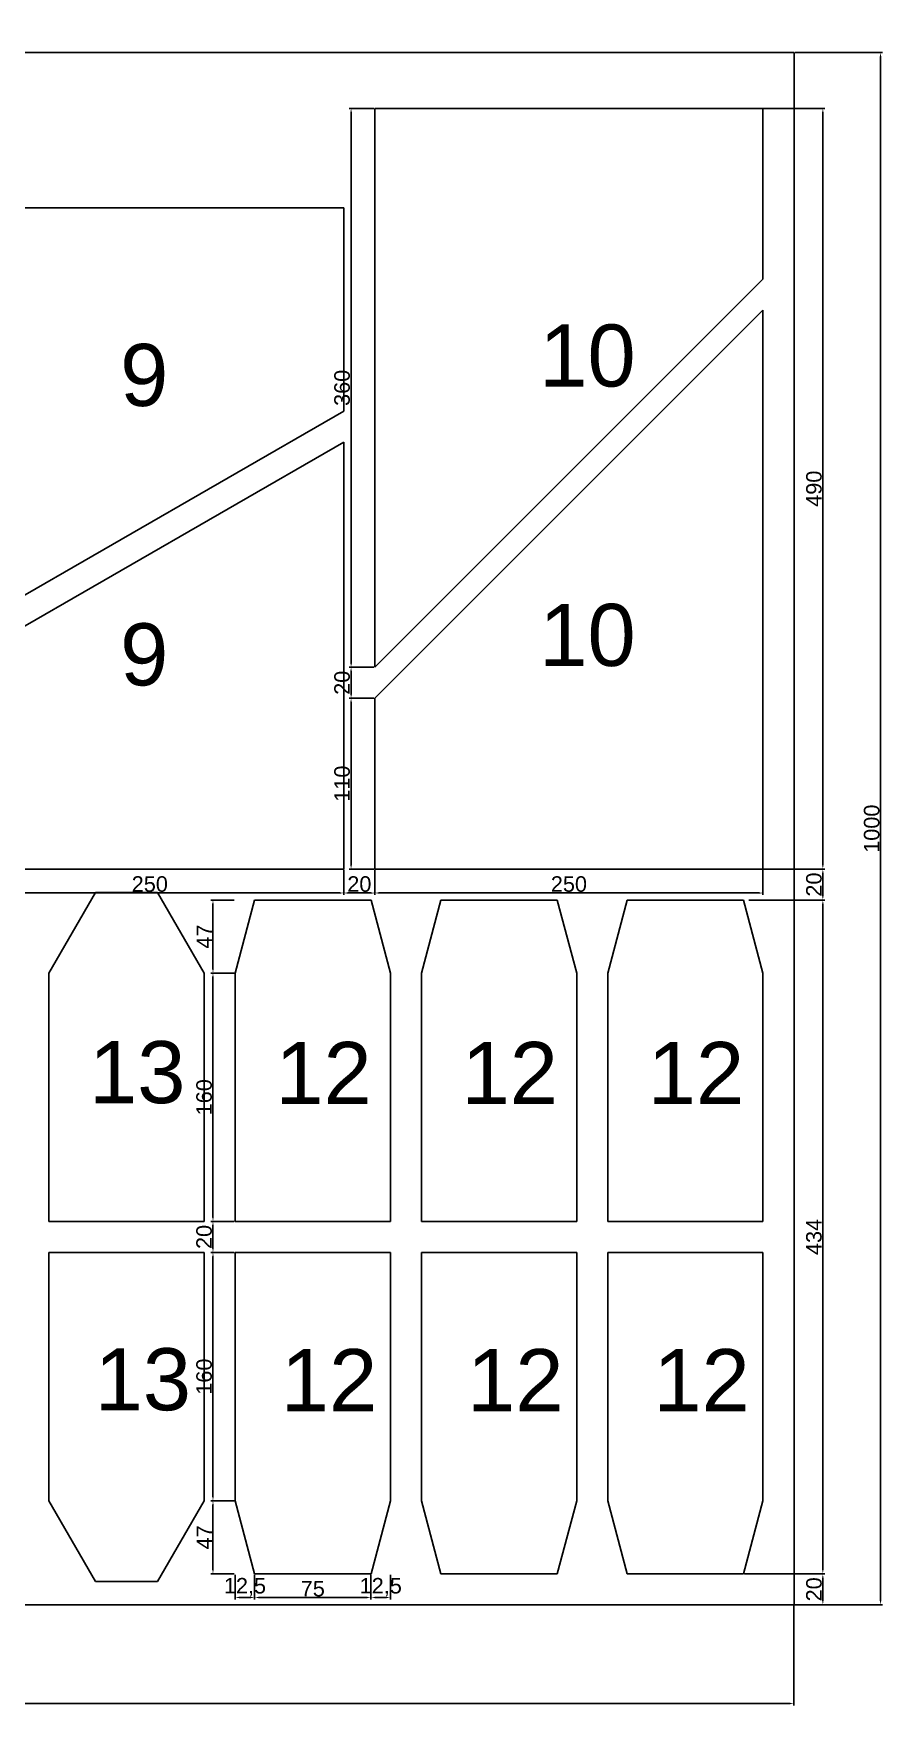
# Model space of a CAD drawing. Header units: millimetres. Extents: x -4275 to 17266, y -15886 to 5463.
# Drawn here: x 3216 to 3763, y 1285 to 2362 of the extents above; entities that cross this region are included whole.
import ezdxf

# ---------------------------------------------------------------- set-up
doc = ezdxf.new("R2010")
doc.units = ezdxf.units.MM
doc.layers.add('尺寸标注', color=6, linetype='Continuous')
doc.layers.add('标号', color=4, linetype='Continuous')
doc.styles.get("Standard").update_dxf_attribs({"font": 'arial.ttf'})
doc.dimstyles.new('ISO-25-JHF', dxfattribs={"dimtxt": 10, "dimasz": 2.5, "dimexe": 1.25, "dimexo": 0.625, "dimtad": 1, "dimtxsty": 'Standard', "dimcen": 2.5, "dimadec": 0, "dimazin": 0, "dimtfac": 1, "dimtmove": 0, "dimatfit": 3, "dimfxl": 1, "dimarcsym": 0})

# ---------------------------------------------------------------- blocks, each defined once
blk = doc.blocks.new('*D40')
at = {"layer": 'Defpoints', "color": 0, "transparency": 16777216}
for p in [(3166.3, 1823.9), (3416.3, 1823.9), (3166.3, 1808.5)]:
    blk.add_point(p, dxfattribs=at)
at = {"layer": '尺寸标注', "color": 0, "lineweight": -2, "transparency": 16777216}
for p, q in [((3166.3, 1823.3), (3166.3, 1807.2)), ((3416.3, 1823.3), (3416.3, 1807.2)), ((3413.8, 1808.5), (3168.8, 1808.5))]:
    blk.add_line(p, q, dxfattribs=at)
at = {"layer": '尺寸标注', "color": 0, "transparency": 16777216}
for points in [[(3168.8, 1808.9), (3168.8, 1808), (3166.3, 1808.5)], [(3413.8, 1808.9), (3413.8, 1808), (3416.3, 1808.5)]]:
    blk.add_solid(points, dxfattribs=at)
at = {"layer": '尺寸标注', "color": 0, "transparency": 16777216, "insert": (3291.3, 1814.2), "char_height": 10, "attachment_point": 5}
blk.add_mtext('250', dxfattribs=at)
blk = doc.blocks.new('*D44')
at = {"layer": 'Defpoints', "color": 0, "transparency": 16777216}
for p in [(3436.3, 1823.9), (3686.3, 1823.9), (3436.3, 1808.5)]:
    blk.add_point(p, dxfattribs=at)
at = {"layer": '尺寸标注', "color": 0, "lineweight": -2, "transparency": 16777216}
for p, q in [((3436.3, 1823.3), (3436.3, 1807.2)), ((3686.3, 1823.3), (3686.3, 1807.2)), ((3683.8, 1808.5), (3438.8, 1808.5))]:
    blk.add_line(p, q, dxfattribs=at)
at = {"layer": '尺寸标注', "color": 0, "transparency": 16777216}
for points in [[(3438.8, 1808.9), (3438.8, 1808), (3436.3, 1808.5)], [(3683.8, 1808.9), (3683.8, 1808), (3686.3, 1808.5)]]:
    blk.add_solid(points, dxfattribs=at)
at = {"layer": '尺寸标注', "color": 0, "transparency": 16777216, "insert": (3561.3, 1814.2), "char_height": 10, "attachment_point": 5}
blk.add_mtext('250', dxfattribs=at)
blk = doc.blocks.new('*D45')
at = {"layer": 'Defpoints', "color": 0, "transparency": 16777216}
for p in [(3421, 1933.9), (3436.3, 1933.9), (3436.3, 1823.9)]:
    blk.add_point(p, dxfattribs=at)
at = {"layer": '尺寸标注', "color": 0, "lineweight": -2, "transparency": 16777216}
for p, q in [((3435.7, 1933.9), (3419.7, 1933.9)), ((3421, 1826.4), (3421, 1931.4)), ((3435.7, 1823.9), (3419.7, 1823.9))]:
    blk.add_line(p, q, dxfattribs=at)
at = {"layer": '尺寸标注', "color": 0, "transparency": 16777216}
for points in [[(3420.5, 1931.4), (3421.4, 1931.4), (3421, 1933.9)], [(3420.5, 1826.4), (3421.4, 1826.4), (3421, 1823.9)]]:
    blk.add_solid(points, dxfattribs=at)
at = {"layer": '尺寸标注', "color": 0, "transparency": 16777216, "insert": (3415.2, 1878.9), "char_height": 10, "attachment_point": 5, "rotation": 90}
blk.add_mtext('110', dxfattribs=at)
blk = doc.blocks.new('*D46')
at = {"layer": 'Defpoints', "color": 0, "transparency": 16777216}
for p in [(3421, 1953.9), (3436.3, 1953.9), (3436.3, 1933.9)]:
    blk.add_point(p, dxfattribs=at)
at = {"layer": '尺寸标注', "color": 0, "lineweight": -2, "transparency": 16777216}
for p, q in [((3435.7, 1953.9), (3419.7, 1953.9)), ((3421, 1936.4), (3421, 1951.4)), ((3435.7, 1933.9), (3419.7, 1933.9))]:
    blk.add_line(p, q, dxfattribs=at)
at = {"layer": '尺寸标注', "color": 0, "transparency": 16777216}
for points in [[(3420.5, 1951.4), (3421.4, 1951.4), (3421, 1953.9)], [(3420.5, 1936.4), (3421.4, 1936.4), (3421, 1933.9)]]:
    blk.add_solid(points, dxfattribs=at)
at = {"layer": '尺寸标注', "color": 0, "transparency": 16777216, "insert": (3415.2, 1943.9), "char_height": 10, "attachment_point": 5, "rotation": 90}
blk.add_mtext('20', dxfattribs=at)
blk = doc.blocks.new('*D47')
at = {"layer": 'Defpoints', "color": 0, "transparency": 16777216}
for p in [(3421, 2313.9), (3436.3, 2313.9), (3436.3, 1953.9)]:
    blk.add_point(p, dxfattribs=at)
at = {"layer": '尺寸标注', "color": 0, "lineweight": -2, "transparency": 16777216}
for p, q in [((3435.7, 2313.9), (3419.7, 2313.9)), ((3421, 1956.4), (3421, 2311.4)), ((3435.7, 1953.9), (3419.7, 1953.9))]:
    blk.add_line(p, q, dxfattribs=at)
at = {"layer": '尺寸标注', "color": 0, "transparency": 16777216}
for points in [[(3420.5, 2311.4), (3421.4, 2311.4), (3421, 2313.9)], [(3420.5, 1956.4), (3421.4, 1956.4), (3421, 1953.9)]]:
    blk.add_solid(points, dxfattribs=at)
at = {"layer": '尺寸标注', "color": 0, "transparency": 16777216, "insert": (3415.2, 2133.9), "char_height": 10, "attachment_point": 5, "rotation": 90}
blk.add_mtext('360', dxfattribs=at)
blk = doc.blocks.new('*D51')
at = {"layer": 'Defpoints', "color": 0, "transparency": 16777216}
for p in [(3332, 1756.9), (3346.3, 1756.9), (3346.3, 1596.9)]:
    blk.add_point(p, dxfattribs=at)
at = {"layer": '尺寸标注', "color": 0, "lineweight": -2, "transparency": 16777216}
for p, q in [((3345.7, 1756.9), (3330.7, 1756.9)), ((3332, 1599.4), (3332, 1754.4)), ((3345.7, 1596.9), (3330.7, 1596.9))]:
    blk.add_line(p, q, dxfattribs=at)
at = {"layer": '尺寸标注', "color": 0, "transparency": 16777216}
for points in [[(3331.6, 1754.4), (3332.4, 1754.4), (3332, 1756.9)], [(3331.6, 1599.4), (3332.4, 1599.4), (3332, 1596.9)]]:
    blk.add_solid(points, dxfattribs=at)
at = {"layer": '尺寸标注', "color": 0, "transparency": 16777216, "insert": (3326.3, 1676.9), "char_height": 10, "attachment_point": 5, "rotation": 90}
blk.add_mtext('160', dxfattribs=at)
blk = doc.blocks.new('*D3')
at = {"layer": 'Defpoints', "color": 0, "transparency": 16777216}
for p in [(3332, 1803.9), (3346.3, 1803.9), (3346.3, 1756.9)]:
    blk.add_point(p, dxfattribs=at)
at = {"layer": '尺寸标注', "color": 0, "lineweight": -2, "transparency": 16777216}
for p, q in [((3345.7, 1803.9), (3330.7, 1803.9)), ((3332, 1759.4), (3332, 1801.4)), ((3345.7, 1756.9), (3330.7, 1756.9))]:
    blk.add_line(p, q, dxfattribs=at)
at = {"layer": '尺寸标注', "color": 0, "transparency": 16777216}
for points in [[(3331.6, 1801.4), (3332.4, 1801.4), (3332, 1803.9)], [(3331.6, 1759.4), (3332.4, 1759.4), (3332, 1756.9)]]:
    blk.add_solid(points, dxfattribs=at)
at = {"layer": '尺寸标注', "color": 0, "transparency": 16777216, "insert": (3326.4, 1780.4), "char_height": 10, "attachment_point": 5, "rotation": 90}
blk.add_mtext('47', dxfattribs=at)
blk = doc.blocks.new('*D58')
at = {"layer": 'Defpoints', "color": 0, "transparency": 16777216}
for p in [(3346.3, 1576.9), (3332, 1416.9), (3346.3, 1416.9)]:
    blk.add_point(p, dxfattribs=at)
at = {"layer": '尺寸标注', "color": 0, "lineweight": -2, "transparency": 16777216}
for p, q in [((3345.7, 1576.9), (3330.7, 1576.9)), ((3332, 1574.4), (3332, 1419.4)), ((3345.7, 1416.9), (3330.7, 1416.9))]:
    blk.add_line(p, q, dxfattribs=at)
at = {"layer": '尺寸标注', "color": 0, "transparency": 16777216}
for points in [[(3331.6, 1574.4), (3332.4, 1574.4), (3332, 1576.9)], [(3331.6, 1419.4), (3332.4, 1419.4), (3332, 1416.9)]]:
    blk.add_solid(points, dxfattribs=at)
at = {"layer": '尺寸标注', "color": 0, "transparency": 16777216, "insert": (3326.3, 1496.9), "char_height": 10, "attachment_point": 5, "rotation": 90}
blk.add_mtext('160', dxfattribs=at)
blk = doc.blocks.new('*D8')
at = {"layer": 'Defpoints', "color": 0, "transparency": 16777216}
for p in [(3346.3, 1416.9), (3332, 1369.9), (3346.3, 1369.9)]:
    blk.add_point(p, dxfattribs=at)
at = {"layer": '尺寸标注', "color": 0, "lineweight": -2, "transparency": 16777216}
for p, q in [((3345.7, 1416.9), (3330.7, 1416.9)), ((3332, 1414.4), (3332, 1372.4)), ((3345.7, 1369.9), (3330.7, 1369.9))]:
    blk.add_line(p, q, dxfattribs=at)
at = {"layer": '尺寸标注', "color": 0, "transparency": 16777216}
for points in [[(3331.6, 1414.4), (3332.4, 1414.4), (3332, 1416.9)], [(3331.6, 1372.4), (3332.4, 1372.4), (3332, 1369.9)]]:
    blk.add_solid(points, dxfattribs=at)
at = {"layer": '尺寸标注', "color": 0, "transparency": 16777216, "insert": (3326.4, 1393.4), "char_height": 10, "attachment_point": 5, "rotation": 90}
blk.add_mtext('47', dxfattribs=at)
blk = doc.blocks.new('*D63')
at = {"layer": 'Defpoints', "color": 0, "transparency": 16777216}
for p in [(3346.3, 1369.9), (3358.8, 1369.9), (3358.8, 1354.7)]:
    blk.add_point(p, dxfattribs=at)
at = {"layer": '尺寸标注', "color": 0, "lineweight": -2, "transparency": 16777216}
for p, q in [((3346.3, 1369.3), (3346.3, 1353.4)), ((3358.8, 1369.3), (3358.8, 1353.4)), ((3348.8, 1354.7), (3356.3, 1354.7))]:
    blk.add_line(p, q, dxfattribs=at)
at = {"layer": '尺寸标注', "color": 0, "transparency": 16777216}
for points in [[(3348.8, 1355.1), (3348.8, 1354.2), (3346.3, 1354.7)], [(3356.3, 1355.1), (3356.3, 1354.2), (3358.8, 1354.7)]]:
    blk.add_solid(points, dxfattribs=at)
at = {"layer": '尺寸标注', "color": 0, "transparency": 16777216, "insert": (3352.6, 1361.3), "char_height": 10, "attachment_point": 5}
blk.add_mtext('12,5', dxfattribs=at)
blk = doc.blocks.new('*D64')
at = {"layer": 'Defpoints', "color": 0, "transparency": 16777216}
for p in [(3358.8, 1369.9), (3433.8, 1369.9), (3433.8, 1354.6)]:
    blk.add_point(p, dxfattribs=at)
at = {"layer": '尺寸标注', "color": 0, "lineweight": -2, "transparency": 16777216}
for p, q in [((3358.8, 1369.3), (3358.8, 1353.4)), ((3433.8, 1369.3), (3433.8, 1353.4)), ((3361.3, 1354.6), (3431.3, 1354.6))]:
    blk.add_line(p, q, dxfattribs=at)
at = {"layer": '尺寸标注', "color": 0, "transparency": 16777216}
for points in [[(3361.3, 1355), (3361.3, 1354.2), (3358.8, 1354.6)], [(3431.3, 1355), (3431.3, 1354.2), (3433.8, 1354.6)]]:
    blk.add_solid(points, dxfattribs=at)
at = {"layer": '尺寸标注', "color": 0, "transparency": 16777216, "insert": (3396.3, 1360.3), "char_height": 10, "attachment_point": 5}
blk.add_mtext('75', dxfattribs=at)
blk = doc.blocks.new('*D10')
at = {"layer": 'Defpoints', "color": 0, "transparency": 16777216}
for p in [(3433.8, 1369.9), (3446.3, 1369.9), (3446.3, 1354.6)]:
    blk.add_point(p, dxfattribs=at)
at = {"layer": '尺寸标注', "color": 0, "lineweight": -2, "transparency": 16777216}
for p, q in [((3433.8, 1369.3), (3433.8, 1353.4)), ((3446.3, 1369.3), (3446.3, 1353.4)), ((3436.3, 1354.6), (3443.8, 1354.6))]:
    blk.add_line(p, q, dxfattribs=at)
at = {"layer": '尺寸标注', "color": 0, "transparency": 16777216}
for points in [[(3436.3, 1355), (3436.3, 1354.2), (3433.8, 1354.6)], [(3443.8, 1355), (3443.8, 1354.2), (3446.3, 1354.6)]]:
    blk.add_solid(points, dxfattribs=at)
at = {"layer": '尺寸标注', "color": 0, "transparency": 16777216, "insert": (3440.1, 1361.3), "char_height": 10, "attachment_point": 5}
blk.add_mtext('12,5', dxfattribs=at)
blk = doc.blocks.new('*D13')
at = {"layer": 'Defpoints', "color": 0, "transparency": 16777216}
for p in [(3346.3, 1596.9), (3332, 1576.9), (3346.3, 1576.9)]:
    blk.add_point(p, dxfattribs=at)
at = {"layer": '尺寸标注', "color": 0, "lineweight": -2, "transparency": 16777216}
for p, q in [((3345.7, 1596.9), (3330.7, 1596.9)), ((3332, 1594.4), (3332, 1579.4)), ((3345.7, 1576.9), (3330.7, 1576.9))]:
    blk.add_line(p, q, dxfattribs=at)
at = {"layer": '尺寸标注', "color": 0, "transparency": 16777216}
for points in [[(3331.6, 1594.4), (3332.4, 1594.4), (3332, 1596.9)], [(3331.6, 1579.4), (3332.4, 1579.4), (3332, 1576.9)]]:
    blk.add_solid(points, dxfattribs=at)
at = {"layer": '尺寸标注', "color": 0, "transparency": 16777216, "insert": (3326.3, 1586.9), "char_height": 10, "attachment_point": 5, "rotation": 90}
blk.add_mtext('20', dxfattribs=at)
blk = doc.blocks.new('*D16')
at = {"layer": 'Defpoints', "color": 0, "transparency": 16777216}
for p in [(3416.3, 1823.9), (3436.3, 1823.9), (3436.3, 1808.5)]:
    blk.add_point(p, dxfattribs=at)
at = {"layer": '尺寸标注', "color": 0, "lineweight": -2, "transparency": 16777216}
for p, q in [((3416.3, 1823.3), (3416.3, 1807.2)), ((3436.3, 1823.3), (3436.3, 1807.2)), ((3418.8, 1808.5), (3433.8, 1808.5))]:
    blk.add_line(p, q, dxfattribs=at)
at = {"layer": '尺寸标注', "color": 0, "transparency": 16777216}
for points in [[(3418.8, 1808.9), (3418.8, 1808), (3416.3, 1808.5)], [(3433.8, 1808.9), (3433.8, 1808), (3436.3, 1808.5)]]:
    blk.add_solid(points, dxfattribs=at)
at = {"layer": '尺寸标注', "color": 0, "transparency": 16777216, "insert": (3426.3, 1814.2), "char_height": 10, "attachment_point": 5}
blk.add_mtext('20', dxfattribs=at)
blk = doc.blocks.new('*D17')
at = {"layer": 'Defpoints', "color": 0, "transparency": 16777216}
for p in [(3676.6, 2313.9), (3724.9, 2313.9), (3676.6, 1823.9)]:
    blk.add_point(p, dxfattribs=at)
at = {"layer": '尺寸标注', "color": 0, "lineweight": -2, "transparency": 16777216}
for p, q in [((3677.3, 2313.9), (3726.2, 2313.9)), ((3724.9, 1826.4), (3724.9, 2311.4)), ((3677.3, 1823.9), (3726.2, 1823.9))]:
    blk.add_line(p, q, dxfattribs=at)
at = {"layer": '尺寸标注', "color": 0, "transparency": 16777216}
for points in [[(3724.5, 2311.4), (3725.3, 2311.4), (3724.9, 2313.9)], [(3724.5, 1826.4), (3725.3, 1826.4), (3724.9, 1823.9)]]:
    blk.add_solid(points, dxfattribs=at)
at = {"layer": '尺寸标注', "color": 0, "transparency": 16777216, "insert": (3719.2, 2068.9), "char_height": 10, "attachment_point": 5, "rotation": 90}
blk.add_mtext('490', dxfattribs=at)
blk = doc.blocks.new('*D21')
at = {"layer": 'Defpoints', "color": 0, "transparency": 16777216}
for p in [(3676.6, 1803.9), (3676.6, 1369.9), (3724.9, 1369.9)]:
    blk.add_point(p, dxfattribs=at)
at = {"layer": '尺寸标注', "color": 0, "lineweight": -2, "transparency": 16777216}
for p, q in [((3677.3, 1803.9), (3726.2, 1803.9)), ((3724.9, 1801.4), (3724.9, 1372.4)), ((3677.3, 1369.9), (3726.2, 1369.9))]:
    blk.add_line(p, q, dxfattribs=at)
at = {"layer": '尺寸标注', "color": 0, "transparency": 16777216}
for points in [[(3724.5, 1801.4), (3725.3, 1801.4), (3724.9, 1803.9)], [(3724.5, 1372.4), (3725.3, 1372.4), (3724.9, 1369.9)]]:
    blk.add_solid(points, dxfattribs=at)
at = {"layer": '尺寸标注', "color": 0, "transparency": 16777216, "insert": (3719.2, 1586.9), "char_height": 10, "attachment_point": 5, "rotation": 90}
blk.add_mtext('434', dxfattribs=at)
blk = doc.blocks.new('*D22')
at = {"layer": 'Defpoints', "color": 0, "transparency": 16777216}
for p in [(3676.6, 1823.9), (3724.9, 1823.9), (3676.6, 1803.9)]:
    blk.add_point(p, dxfattribs=at)
at = {"layer": '尺寸标注', "color": 0, "lineweight": -2, "transparency": 16777216}
for p, q in [((3677.3, 1823.9), (3726.2, 1823.9)), ((3724.9, 1806.4), (3724.9, 1821.4)), ((3677.3, 1803.9), (3726.2, 1803.9))]:
    blk.add_line(p, q, dxfattribs=at)
at = {"layer": '尺寸标注', "color": 0, "transparency": 16777216}
for points in [[(3724.5, 1821.4), (3725.3, 1821.4), (3724.9, 1823.9)], [(3724.5, 1806.4), (3725.3, 1806.4), (3724.9, 1803.9)]]:
    blk.add_solid(points, dxfattribs=at)
at = {"layer": '尺寸标注', "color": 0, "transparency": 16777216, "insert": (3719.2, 1813.9), "char_height": 10, "attachment_point": 5, "rotation": 90}
blk.add_mtext('20', dxfattribs=at)
blk = doc.blocks.new('*D65')
at = {"layer": 'Defpoints', "color": 0, "transparency": 16777216}
for p in [(2606.3, 1349.9), (3706.3, 1349.9), (3706.3, 1286.3)]:
    blk.add_point(p, dxfattribs=at)
at = {"layer": '尺寸标注', "color": 0, "lineweight": -2, "transparency": 16777216}
for p, q in [((2606.3, 1349.3), (2606.3, 1285)), ((3706.3, 1349.3), (3706.3, 1285)), ((2608.8, 1286.3), (3703.8, 1286.3))]:
    blk.add_line(p, q, dxfattribs=at)
at = {"layer": '尺寸标注', "color": 0, "transparency": 16777216}
for points in [[(2608.8, 1286.7), (2608.8, 1285.9), (2606.3, 1286.3)], [(3703.8, 1286.7), (3703.8, 1285.9), (3706.3, 1286.3)]]:
    blk.add_solid(points, dxfattribs=at)
at = {"layer": '尺寸标注', "color": 0, "transparency": 16777216, "insert": (3156.3, 1292), "char_height": 10, "attachment_point": 5}
blk.add_mtext('1100', dxfattribs=at)
blk = doc.blocks.new('*D66')
at = {"layer": 'Defpoints', "color": 0, "transparency": 16777216}
for p in [(3706.3, 2349.9), (3762.1, 2349.9), (3706.3, 1349.9)]:
    blk.add_point(p, dxfattribs=at)
at = {"layer": '尺寸标注', "color": 0, "lineweight": -2, "transparency": 16777216}
for p, q in [((3707, 2349.9), (3763.4, 2349.9)), ((3762.1, 1352.4), (3762.1, 2347.4)), ((3707, 1349.9), (3763.4, 1349.9))]:
    blk.add_line(p, q, dxfattribs=at)
at = {"layer": '尺寸标注', "color": 0, "transparency": 16777216}
for points in [[(3761.7, 2347.4), (3762.5, 2347.4), (3762.1, 2349.9)], [(3761.7, 1352.4), (3762.5, 1352.4), (3762.1, 1349.9)]]:
    blk.add_solid(points, dxfattribs=at)
at = {"layer": '尺寸标注', "color": 0, "transparency": 16777216, "insert": (3756.4, 1849.9), "char_height": 10, "attachment_point": 5, "rotation": 90}
blk.add_mtext('1000', dxfattribs=at)
blk = doc.blocks.new('*D68')
at = {"layer": 'Defpoints', "color": 0, "transparency": 16777216}
for p in [(3673.8, 1369.9), (3673.8, 1349.9), (3724.9, 1349.9)]:
    blk.add_point(p, dxfattribs=at)
at = {"layer": '尺寸标注', "color": 0, "lineweight": -2, "transparency": 16777216}
for p, q in [((3674.5, 1369.9), (3726.2, 1369.9)), ((3724.9, 1367.4), (3724.9, 1352.4)), ((3674.5, 1349.9), (3726.2, 1349.9))]:
    blk.add_line(p, q, dxfattribs=at)
at = {"layer": '尺寸标注', "color": 0, "transparency": 16777216}
for points in [[(3724.5, 1367.4), (3725.3, 1367.4), (3724.9, 1369.9)], [(3724.5, 1352.4), (3725.3, 1352.4), (3724.9, 1349.9)]]:
    blk.add_solid(points, dxfattribs=at)
at = {"layer": '尺寸标注', "color": 0, "transparency": 16777216, "insert": (3719.2, 1359.9), "char_height": 10, "attachment_point": 5, "rotation": 90}
blk.add_mtext('20', dxfattribs=at)

msp = doc.modelspace()

# ---------------------------------------------------------------- linework, layer by layer
for p, q in [((3706.329, 2349.905), (2606.329, 2349.905)), ((3706.329, 1349.905), (3706.329, 2349.905)), ((3686.329, 2313.905), (3436.329, 2313.905)), ((3436.329, 2313.905), (3436.329, 1953.905)), ((3686.329, 2313.905), (3686.329, 2203.905)), ((3416.329, 2249.905), (3166.329, 2249.905)), ((3416.329, 2249.905), (3416.329, 2118.905)), ((3686.329, 2203.905), (3436.329, 1953.905)), ((3436.329, 1933.905), (3686.329, 2183.905)), ((3686.329, 1823.905), (3686.329, 2183.905)), ((3416.329, 2118.905), (3166.329, 1974.905)), ((3166.329, 1954.905), (3416.329, 2098.905)), ((3416.329, 1823.905), (3416.329, 2098.905)), ((3436.329, 1823.905), (3436.329, 1933.905)), ((3166.329, 1823.905), (3416.329, 1823.905)), ((3436.329, 1823.905), (3686.329, 1823.905)), ((3256.329, 1808.905), (3226.329, 1756.905)), ((3256.329, 1808.905), (3296.329, 1808.905)), ((3296.329, 1808.905), (3326.329, 1756.905)), ((3346.329, 1756.905), (3358.829, 1803.905)), ((3358.829, 1803.905), (3433.829, 1803.905)), ((3433.829, 1803.905), (3446.329, 1756.905)), ((3466.329, 1756.905), (3478.829, 1803.905)), ((3478.829, 1803.905), (3553.829, 1803.905)), ((3553.829, 1803.905), (3566.329, 1756.905)), ((3586.329, 1756.905), (3598.829, 1803.905)), ((3598.829, 1803.905), (3673.829, 1803.905)), ((3673.829, 1803.905), (3686.329, 1756.905)), ((3226.329, 1756.905), (3226.329, 1596.905)), ((3326.329, 1596.905), (3326.329, 1756.905)), ((3346.329, 1756.905), (3346.329, 1596.905)), ((3446.329, 1596.905), (3446.329, 1756.905)), ((3466.329, 1756.905), (3466.329, 1596.905)), ((3566.329, 1596.905), (3566.329, 1756.905)), ((3586.329, 1756.905), (3586.329, 1596.905)), ((3686.329, 1596.905), (3686.329, 1756.905)), ((3226.329, 1596.905), (3326.329, 1596.905)), ((3346.329, 1596.905), (3446.329, 1596.905)), ((3466.329, 1596.905), (3566.329, 1596.905)), ((3586.329, 1596.905), (3686.329, 1596.905)), ((3226.329, 1416.905), (3226.329, 1576.905)), ((3226.329, 1576.905), (3326.329, 1576.905)), ((3326.329, 1576.905), (3326.329, 1416.905)), ((3346.329, 1416.905), (3346.329, 1576.905)), ((3346.329, 1576.905), (3446.329, 1576.905)), ((3446.329, 1576.905), (3446.329, 1416.905)), ((3466.329, 1416.905), (3466.329, 1576.905)), ((3466.329, 1576.905), (3566.329, 1576.905)), ((3566.329, 1576.905), (3566.329, 1416.905)), ((3586.329, 1416.905), (3586.329, 1576.905)), ((3586.329, 1576.905), (3686.329, 1576.905)), ((3686.329, 1576.905), (3686.329, 1416.905)), ((3256.329, 1364.905), (3226.329, 1416.905)), ((3296.329, 1364.905), (3326.329, 1416.905)), ((3346.329, 1416.905), (3358.829, 1369.905)), ((3433.829, 1369.905), (3446.329, 1416.905)), ((3466.329, 1416.905), (3478.829, 1369.905)), ((3553.829, 1369.905), (3566.329, 1416.905)), ((3586.329, 1416.905), (3598.829, 1369.905)), ((3673.829, 1369.905), (3686.329, 1416.905)), ((3358.829, 1369.905), (3433.829, 1369.905)), ((3478.829, 1369.905), (3553.829, 1369.905)), ((3598.829, 1369.905), (3673.829, 1369.905)), ((3256.329, 1364.905), (3296.329, 1364.905)), ((2606.329, 1349.905), (3706.329, 1349.905))]:
    msp.add_line(p, q)

# ---------------------------------------------------------------- texts
at = {"layer": '标号', "char_height": 40, "attachment_point": 7}
for s, insert in [('10 ', (3542.167, 2134.161)), ('9 ', (3272.167, 2121.628)), ('10', (3542.167, 1954.161)), ('9 ', (3272.167, 1941.628)), ('13 ', (3252.109, 1672.514)), ('12 ', (3372.109, 1672.514)), ('12 ', (3492.109, 1672.514)), ('12 ', (3612.109, 1672.514)), ('13 ', (3255.71, 1474.668)), ('12 ', (3375.71, 1474.668)), ('12 ', (3495.71, 1474.668)), ('12 ', (3615.71, 1474.668))]:
    msp.add_mtext_dynamic_manual_height_columns(s, width=70.10425, gutter_width=12.5, heights=[0], dxfattribs=dict(at, insert=insert))

# ---------------------------------------------------------------- dimensions: what is measured, and where the dimension line sits
at = {"layer": '尺寸标注'}
for p1, p2, distance, picture, middle in [((3706.329, 1349.905), (3706.329, 2349.905), -55.794, '*D66', (3756.392, 1849.905)), ((3436.329, 1953.905), (3436.329, 2313.905), 15.373, '*D47', (3415.221, 2133.905)), ((3676.65, 1823.905), (3676.65, 2313.905), -48.275, '*D17', (3719.194, 2068.905)), ((3436.329, 1933.905), (3436.329, 1953.905), 15.373, '*D46', (3415.225, 1943.905)), ((3436.329, 1823.905), (3436.329, 1933.905), 15.373, '*D45', (3415.225, 1878.905)), ((3416.329, 1823.905), (3166.329, 1823.905), 15.443, '*D40', (3291.329, 1814.192)), ((3416.329, 1823.905), (3436.329, 1823.905), -15.443, '*D16', (3426.329, 1814.192)), ((3686.329, 1823.905), (3436.329, 1823.905), 15.443, '*D44', (3561.329, 1814.192)), ((3676.65, 1803.905), (3676.65, 1823.905), -48.275, '*D22', (3719.194, 1813.905)), ((3346.329, 1756.905), (3346.329, 1803.905), 14.33, '*D3', (3326.374, 1780.405)), ((3676.65, 1803.905), (3676.65, 1369.905), 48.275, '*D21', (3719.191, 1586.905)), ((3346.329, 1596.905), (3346.329, 1756.905), 14.33, '*D51', (3326.268, 1676.905)), ((3346.329, 1596.905), (3346.329, 1576.905), -14.33, '*D13', (3326.268, 1586.905)), ((3346.329, 1576.905), (3346.329, 1416.905), -14.33, '*D58', (3326.268, 1496.905)), ((3346.329, 1416.905), (3346.329, 1369.905), -14.33, '*D8', (3326.374, 1393.405)), ((3358.829, 1369.905), (3433.829, 1369.905), -15.283, '*D64', (3396.329, 1360.332)), ((3673.829, 1369.905), (3673.829, 1349.905), 51.096, '*D68', (3719.194, 1359.905)), ((2606.329, 1349.905), (3706.329, 1349.905), -63.62, '*D65', (3156.329, 1292.016))]:
    dim = msp.add_aligned_dim(p1=p1, p2=p2, distance=distance, dimstyle='ISO-25-JHF', dxfattribs=at)
    dim.commit()
    dim.dimension.update_dxf_attribs({"geometry": picture, "text_midpoint": middle})
for base, p1, p2, picture, middle in [((3358.829, 1354.655), (3346.329, 1369.905), (3358.829, 1369.905), '*D63', (3352.579, 1354.655)), ((3446.329, 1354.621), (3433.829, 1369.905), (3446.329, 1369.905), '*D10', (3440.079, 1354.621))]:
    dim = msp.add_linear_dim(base=base, p1=p1, p2=p2, angle=0, dimstyle='ISO-25-JHF', dxfattribs=at)
    dim.commit()
    dim.dimension.update_dxf_attribs({"geometry": picture, "text_midpoint": middle, "dimtype": 161})

doc.saveas('drawing.dxf')
